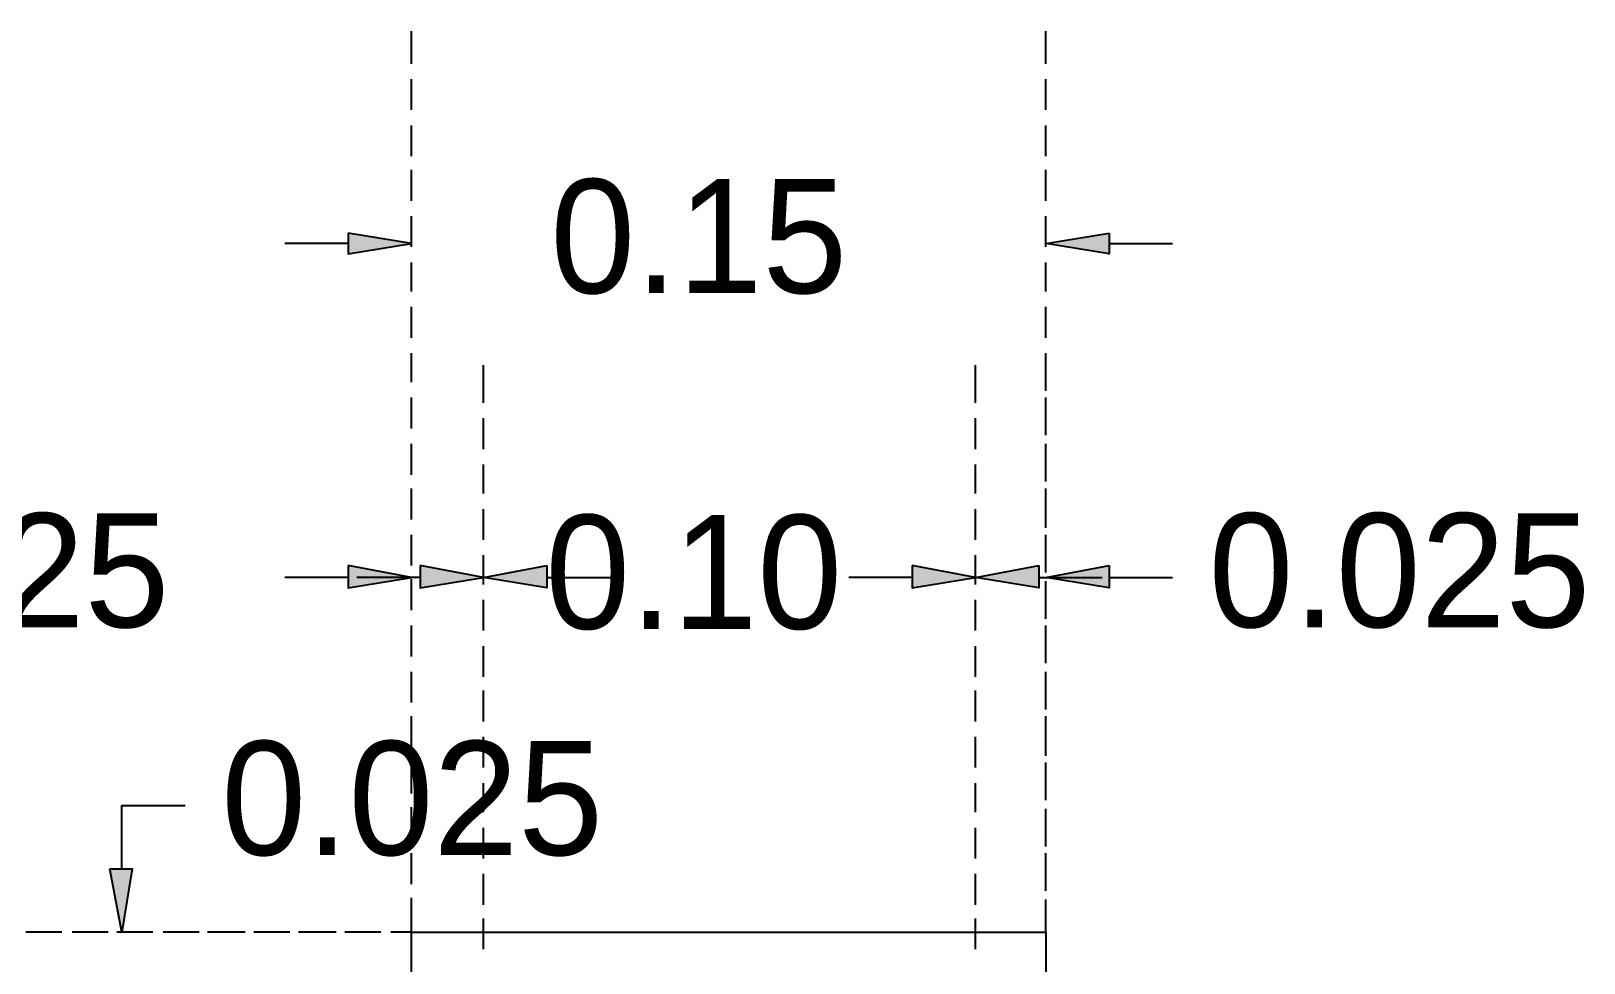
# Model space of a CAD drawing. Header units: metres. Extents: x 2.9 to 42.8, y 1.7 to 28.7.
# Drawn here: x 15.499 to 17.097, y 8.719 to 9.678 of the extents above; entities that cross this region are included whole.
import ezdxf

# ---------------------------------------------------------------- set-up
doc = ezdxf.new("R2010")
doc.units = ezdxf.units.M
for name, color, linetype in [('CIAN', 4, 'Continuous'), ('GRIS', 8, 'Continuous'), ('RELLENO_GRIS', 8, 'Continuous'), ('TEXTO', 7, 'Continuous')]:
    doc.layers.add(name, color=color, linetype=linetype)

msp = doc.modelspace()

# ---------------------------------------------------------------- hatches: boundary and pattern name
at = {"layer": 'RELLENO_GRIS'}
h = msp.add_hatch(color=256, dxfattribs=at)
h.dxf.hatch_style = 1
h.paths.add_polyline_path([(15.8256, 9.4703), (15.8256, 9.4492), (15.8909, 9.4597), (15.8256, 9.4703)])
h = msp.add_hatch(color=256, dxfattribs=at)
h.dxf.hatch_style = 1
h.paths.add_polyline_path([(16.6088, 9.4703), (16.6088, 9.4492), (16.5435, 9.4597), (16.6088, 9.4703)])
h = msp.add_hatch(color=256, dxfattribs=at)
h.dxf.hatch_style = 1
h.paths.add_polyline_path([(15.8256, 9.1281), (15.8256, 9.1052), (15.8909, 9.1158), (15.8256, 9.1281)])
h = msp.add_hatch(color=256, dxfattribs=at)
h.dxf.hatch_style = 1
h.paths.add_polyline_path([(15.8997, 9.1281), (15.8997, 9.1052), (15.965, 9.1158), (15.8997, 9.1281)])
h = msp.add_hatch(color=256, dxfattribs=at)
h.dxf.hatch_style = 1
h.paths.add_polyline_path([(16.0302, 9.1281), (16.0302, 9.1052), (15.965, 9.1158), (16.0302, 9.1281)])
h = msp.add_hatch(color=256, dxfattribs=at)
h.dxf.hatch_style = 1
h.paths.add_polyline_path([(16.4059, 9.1281), (16.4059, 9.1052), (16.4712, 9.1158), (16.4059, 9.1281)])
h = msp.add_hatch(color=256, dxfattribs=at)
h.dxf.hatch_style = 1
h.paths.add_polyline_path([(16.5365, 9.1281), (16.5365, 9.1052), (16.4712, 9.1158), (16.5365, 9.1281)])
h = msp.add_hatch(color=256, dxfattribs=at)
h.dxf.hatch_style = 1
h.paths.add_polyline_path([(16.6088, 9.1281), (16.6088, 9.1052), (16.5435, 9.1158), (16.6088, 9.1281)])
h = msp.add_hatch(color=256, dxfattribs=at)
h.dxf.hatch_style = 1
h.paths.add_polyline_path([(15.5804, 8.8159), (15.6034, 8.8159), (15.5928, 8.7507), (15.5804, 8.8159)])

# ---------------------------------------------------------------- linework, layer by layer
at = {"layer": 'CIAN', "lineweight": -3}
for points in [[(15.8909, 8.7507), (16.5435, 8.7507)], [(15.8909, 5.7803), (15.8909, 8.7507)], [(16.5435, 8.7507), (16.5435, 5.7803)]]:
    msp.add_lwpolyline(points, dxfattribs=at)
at = {"layer": 'GRIS', "lineweight": -3}
for points in [[(15.8909, 9.6449), (15.8909, 9.6785)], [(16.5435, 9.6449), (16.5435, 9.6785)], [(15.8909, 9.5973), (15.8909, 9.6291)], [(16.5435, 9.5973), (16.5435, 9.6291)], [(15.8909, 9.5497), (15.8909, 9.5814)], [(16.5435, 9.5497), (16.5435, 9.5814)], [(15.8909, 9.5038), (15.8909, 9.5356)], [(16.5435, 9.5038), (16.5435, 9.5356)], [(15.8909, 9.4562), (15.8909, 9.488)], [(16.5435, 9.4562), (16.5435, 9.488)], [(15.8256, 9.4597), (15.7603, 9.4597)], [(16.6088, 9.4597), (16.674, 9.4597)], [(15.8909, 9.4103), (15.8909, 9.4403)], [(16.5435, 9.4103), (16.5435, 9.4403)], [(15.8909, 9.3627), (15.8909, 9.3945)], [(16.5435, 9.3627), (16.5435, 9.3945)], [(15.8909, 9.3169), (15.8909, 9.3468)], [(15.8909, 9.3169), (15.8909, 9.3345)], [(15.965, 9.2957), (15.965, 9.3345)], [(16.4712, 9.2957), (16.4712, 9.3345)], [(16.5435, 9.3169), (16.5435, 9.3468)], [(16.5435, 9.308), (16.5435, 9.3345)], [(15.8909, 9.2692), (15.8909, 9.301)], [(16.5435, 9.2692), (16.5435, 9.301)], [(16.5435, 9.2622), (16.5435, 9.2922)], [(15.965, 9.2481), (15.965, 9.2798)], [(16.4712, 9.2481), (16.4712, 9.2798)], [(15.8909, 9.2216), (15.8909, 9.2534)], [(15.8909, 9.2234), (15.8909, 9.2534)], [(16.5435, 9.2216), (16.5435, 9.2534)], [(16.5435, 9.2146), (16.5435, 9.2463)], [(15.965, 9.2022), (15.965, 9.2322)], [(16.4712, 9.2022), (16.4712, 9.2322)], [(15.8909, 9.1757), (15.8909, 9.2075)], [(16.5435, 9.1757), (16.5435, 9.2075)], [(16.5435, 9.1669), (16.5435, 9.1987)], [(15.965, 9.1546), (15.965, 9.1863)], [(16.4712, 9.1546), (16.4712, 9.1863)], [(15.8909, 9.1281), (15.8909, 9.1599)], [(16.5435, 9.1281), (16.5435, 9.1599)], [(16.5435, 9.1211), (16.5435, 9.1528)], [(15.965, 9.1087), (15.965, 9.1387)], [(16.4712, 9.1087), (16.4712, 9.1387)], [(15.8256, 9.1158), (15.7603, 9.1158)], [(15.8997, 9.1158), (15.8344, 9.1158)], [(15.8909, 9.0823), (15.8909, 9.114)], [(15.8909, 9.0823), (15.8909, 9.1122)], [(16.0302, 9.1158), (16.0955, 9.1158)], [(16.4059, 9.1158), (16.3407, 9.1158)], [(16.5365, 9.1158), (16.6017, 9.1158)], [(16.5435, 9.0823), (16.5435, 9.1122)], [(16.6088, 9.1158), (16.674, 9.1158)], [(16.5435, 9.0734), (16.5435, 9.1052)], [(15.965, 9.0611), (15.965, 9.0928)], [(16.4712, 9.0611), (16.4712, 9.0928)], [(15.8909, 9.0346), (15.8909, 9.0664)], [(16.5435, 9.0346), (16.5435, 9.0664)], [(15.965, 9.0135), (15.965, 9.0452)], [(16.4712, 9.0135), (16.4712, 9.0452)], [(16.5435, 9.0276), (16.5435, 9.0576)], [(15.8909, 8.987), (15.8909, 9.0188)], [(15.8909, 8.9888), (15.8909, 9.0188)], [(16.5435, 8.987), (16.5435, 9.0188)], [(15.965, 8.9676), (15.965, 8.9994)], [(16.4712, 8.9676), (16.4712, 8.9994)], [(16.5435, 8.98), (16.5435, 9.0117)], [(15.8909, 8.9412), (15.8909, 8.9729)], [(16.5435, 8.9412), (16.5435, 8.9729)], [(15.965, 8.92), (15.965, 8.9517)], [(16.4712, 8.92), (16.4712, 8.9517)], [(16.5435, 8.9323), (16.5435, 8.9641)], [(15.8909, 8.8935), (15.8909, 8.9253)], [(15.8909, 8.8953), (15.8909, 8.9253)], [(16.5435, 8.8935), (16.5435, 8.9253)], [(16.5435, 8.8865), (16.5435, 8.9182)], [(15.965, 8.8741), (15.965, 8.9041)], [(16.4712, 8.8741), (16.4712, 8.9041)], [(15.5928, 8.8159), (15.5928, 8.8812), (15.658, 8.8812)], [(15.8909, 8.8477), (15.8909, 8.8794)], [(15.8909, 8.8477), (15.8909, 8.8777)], [(16.5435, 8.8477), (16.5435, 8.8777)], [(16.5435, 8.8388), (16.5435, 8.8706)], [(15.965, 8.8265), (15.965, 8.8582)], [(16.4712, 8.8265), (16.4712, 8.8582)], [(15.8909, 8.8), (15.8909, 8.8318)], [(16.5435, 8.8), (16.5435, 8.8318)], [(16.5435, 8.793), (16.5435, 8.823)], [(15.965, 8.7789), (15.965, 8.8106)], [(16.4712, 8.7789), (16.4712, 8.8106)], [(15.8909, 8.7542), (15.8909, 8.7859)], [(15.8909, 8.7507), (15.8909, 8.7842)], [(16.5435, 8.7507), (16.5435, 8.7842)], [(16.5435, 8.7507), (16.5435, 8.7771)], [(15.965, 8.733), (15.965, 8.7648)], [(16.4712, 8.733), (16.4712, 8.7648)], [(15.5258, 8.7507), (15.494, 8.7507)], [(15.531, 8.7507), (15.5011, 8.7507)], [(15.5716, 8.7507), (15.5416, 8.7507)], [(15.5787, 8.7507), (15.5469, 8.7507)], [(15.6192, 8.7507), (15.5875, 8.7507)], [(15.6245, 8.7507), (15.5945, 8.7507)], [(15.6651, 8.7507), (15.6351, 8.7507)], [(15.6722, 8.7507), (15.6404, 8.7507)], [(15.7127, 8.7507), (15.681, 8.7507)], [(15.7198, 8.7507), (15.688, 8.7507)], [(15.7603, 8.7507), (15.7286, 8.7507)], [(15.7656, 8.7507), (15.7339, 8.7507)], [(15.8062, 8.7507), (15.7745, 8.7507)], [(15.8133, 8.7507), (15.7815, 8.7507)], [(15.8538, 8.7507), (15.8221, 8.7507)], [(15.8591, 8.7507), (15.8291, 8.7507)], [(15.8909, 8.7507), (15.8697, 8.7507)], [(15.8909, 8.7507), (15.875, 8.7507)], [(15.8909, 8.7207), (15.8909, 8.7383)]]:
    msp.add_lwpolyline(points, dxfattribs=at)
for points in [[(15.8256, 9.4703), (15.8256, 9.4492), (15.8909, 9.4597)], [(16.6088, 9.4703), (16.6088, 9.4492), (16.5435, 9.4597)], [(15.8256, 9.1281), (15.8256, 9.1052), (15.8909, 9.1158)], [(15.8997, 9.1281), (15.8997, 9.1052), (15.965, 9.1158)], [(16.0302, 9.1281), (16.0302, 9.1052), (15.965, 9.1158)], [(16.4059, 9.1281), (16.4059, 9.1052), (16.4712, 9.1158)], [(16.5365, 9.1281), (16.5365, 9.1052), (16.4712, 9.1158)], [(16.6088, 9.1281), (16.6088, 9.1052), (16.5435, 9.1158)], [(15.5804, 8.8159), (15.6034, 8.8159), (15.5928, 8.7507)]]:
    msp.add_lwpolyline(points, close=True, dxfattribs=at)

# ---------------------------------------------------------------- texts
at = {"layer": 'TEXTO', "color": 3, "true_color": 0x00ff00}
for s, p in [('0.15', (16.0337, 9.4086)), ('0.025', (15.2488, 9.0646)), ('0.10', (16.0285, 9.0629)), ('0.025', (16.7111, 9.0646)), ('0.025', (15.6951, 8.83))]:
    msp.add_text(s, height=0.1174, dxfattribs=at).set_placement(p)

doc.saveas('drawing.dxf')
